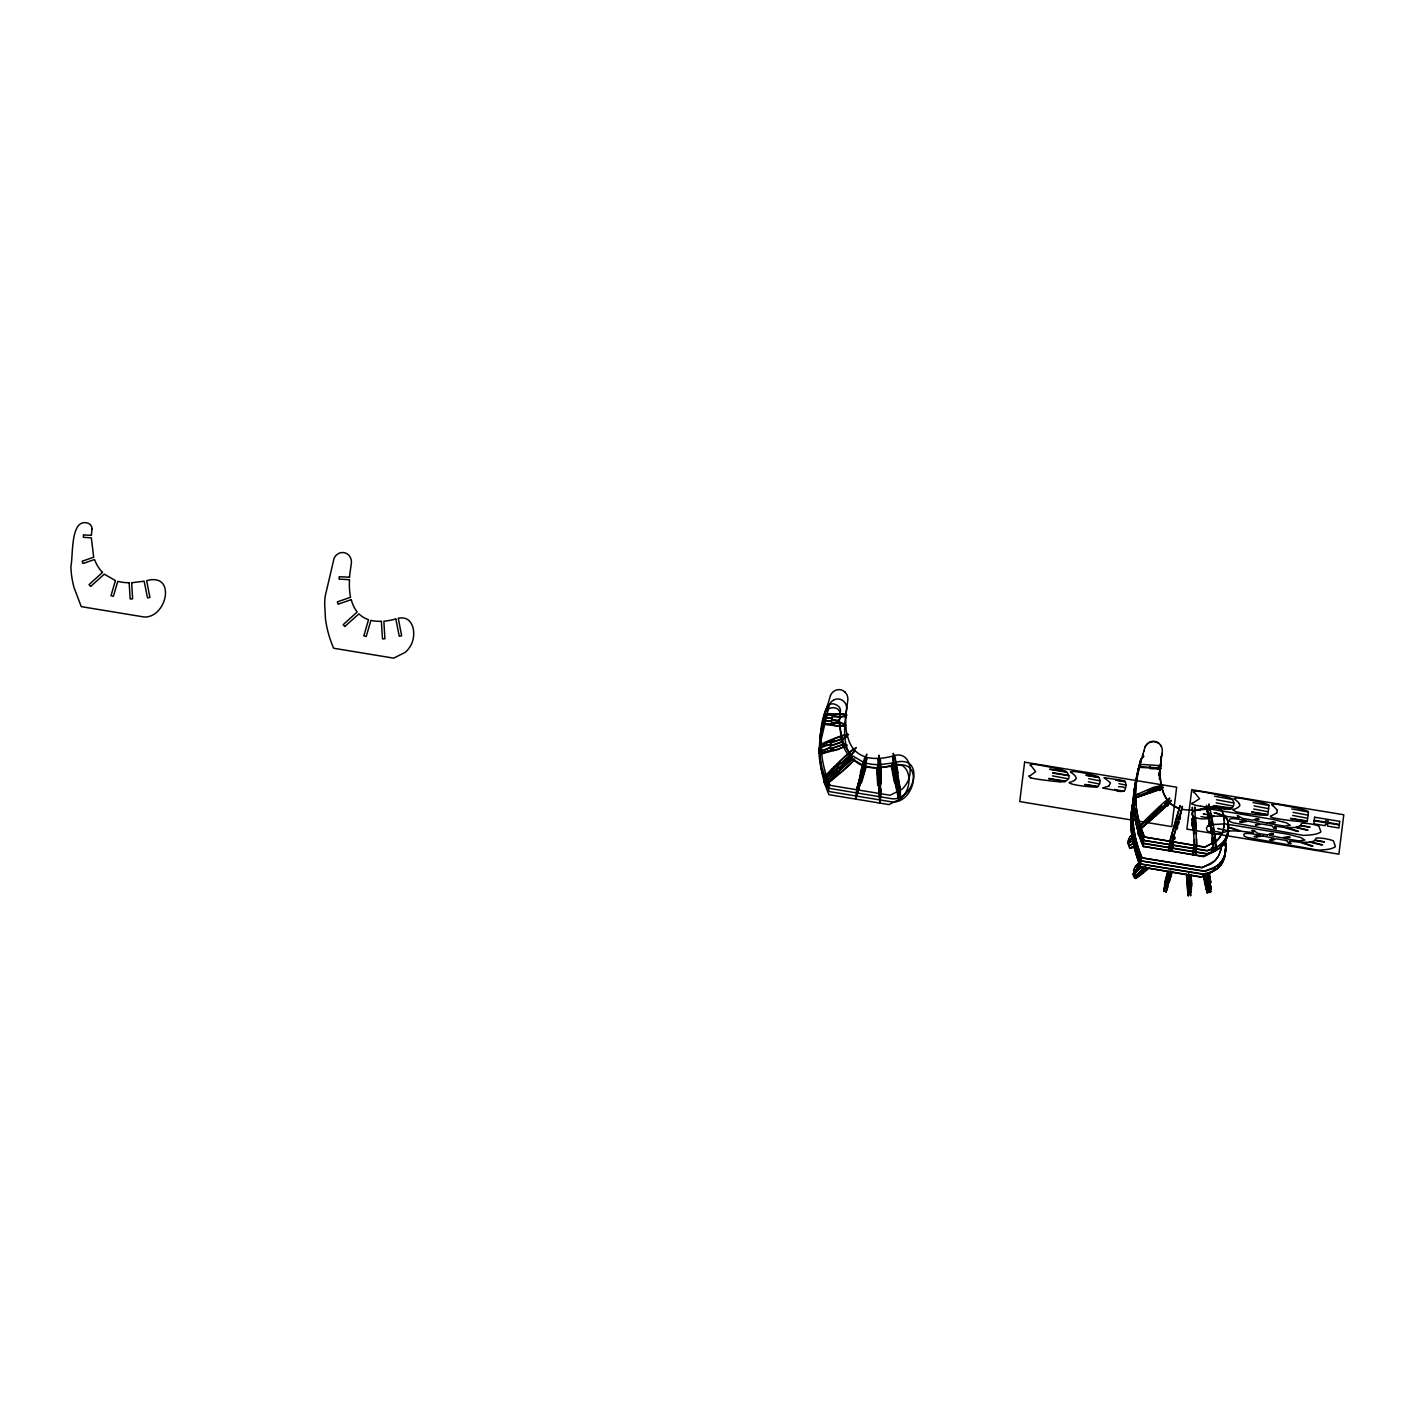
<?xml version="1.0" encoding="UTF-8"?>
<svg xmlns="http://www.w3.org/2000/svg" width="1418" height="1418" viewBox="0 0 1418 1418"><rect width="100%" height="100%" fill="white"/><g stroke="black" fill="none" stroke-linecap="round" stroke-linejoin="round"><path stroke-width="1.5" d="M1133.407 801.666L1133.585 800.284L1133.372 801.33M1137.874 824.78L1136.97 821.642A91.408 90.646 7.1 0 1 1133.744 800.496L1133.851 795.303M1149.821 792.733L1161.998 788.514A21.607 2.499 -19.5 0 0 1163.434 787.486C1160.491 785.235 1116.001 805.406 1148.279 793.211M1189.365 886.179L1189.188 879.975M1196.863 844.986L1196.686 838.782M1208.597 889.83L1208.278 892.436L1205.087 876.377M1210.954 889.387L1210.635 891.993M1216.059 848.177L1216.041 850.375L1213.365 851.385M1225.577 849.949L1224.975 855.657M1160.243 768.467L1150.246 768.627L1150.051 766.411M1154.022 813.223L1156.184 815.634L1169.779 802.623A29.76 2.499 -42.5 0 0 1171.286 800.408L1166.606 803.35A14.304 1.205 -42.5 0 0 1164.958 804.786L1164.657 805.069A31.231 2.623 -42.5 0 0 1160.296 809.058M1194.47 845.199L1194.328 839.899M881.198 793.371L881.163 790.925M1191.776 886.197L1191.74 883.769M879.018 759.25L878.646 768.29M1131.794 825.666L1131.812 822.582A91.585 90.823 7.1 0 1 1132.308 815.315M1132.947 816.325L1133.017 812.939A91.585 90.823 7.1 0 1 1133.514 805.654M1135.499 795.782L1135.57 792.396A91.585 90.823 7.1 0 1 1136.066 785.129M1213.684 850.694L1211.716 838.534M1208.579 891.887L1210.954 891.443M1131.263 817.459L1131.227 821.022A91.408 90.646 7.1 0 0 1134.453 842.168M1133.407 800.036L1133.372 800.993L1133.709 798.44M1225.524 850.906L1225.95 846.493M1133.762 804.166C1132.805 799.522 1132.433 803.102 1133.638 798.759M893.358 765.915L893.482 755.776A29.494 1.17 79.2 0 1 893.251 753.277L894.829 758.79M1133.39 799.699L1135.18 783.339M1228.236 830.133L1228.502 825.648M1131.245 816.786L1131.422 813.56M1132.769 800.674L1133.726 794.186M1209.465 816.36L1209.483 814.535M823.415 720.486C823.752 713.006 827.048 699.499 836.815 705.136A6.434 6.381 7.1 0 1 840.519 711.003M1133.851 794.966L1133.407 801.241M1137.431 774.37L1137.945 772.402M1135.747 780.449L1138.548 768.113M1225.56 850.906L1224.833 856.259M1228.449 827.899L1228.484 825.311M1169.655 798.21L1169.655 798.653A29.76 2.499 -42.5 0 1 1168.131 800.922L1167.741 801.507M1133.833 794.949L1134.17 790.429M83.325 537.333L83.432 534.923M339.079 579.129L339.203 576.701M831.356 722.294L831.462 719.865M831.728 719.174L831.852 716.764M842.15 738.991L839.881 726.105L834.351 725.573L834.458 723.162M835.503 716.232L835.627 713.821L841.37 713.998M1130.961 817.637L1130.855 824.124A91.408 90.646 7.1 0 0 1134.081 845.288M1133.851 794.629L1138.264 768.379M91.443 535.047L91.957 529.18M839.474 720.007L840.005 714.123M839.864 716.888L840.378 711.003M1130.944 817.619L1131.103 815.687M1192.059 818.948L1191.847 820.366M1194.47 818.806L1194.257 820.171M1228.467 827.917L1227.97 832.295M1138.14 769.159L1137.892 770.949M1192.928 827.757L1193.389 828.786M1131.404 813.542L1132.982 801.95M879.107 755.369L879.036 758.364M1227.527 835.113L1228.236 830.133M1131.085 815.687L1131.972 808.597M1131.635 810.848L1131.227 820.685A91.408 90.646 7.1 0 0 1134.489 841.867L1134.772 843.426M865.352 765.915L863.722 772.19M1149.821 792.892L1148.19 790.907L1149.732 790.446M1131.529 811.911L1132.521 804.52M1133.726 794.169L1134.205 790.11M1153.986 812.993L1155.156 816.024M1153.933 813.223L1140.178 825.967A17.087 1.436 -42.5 0 1 1141.632 824.071A18.877 1.578 -42.5 0 1 1145.07 820.384M1159.57 772.154L1159.445 773.253A112.323 111.384 7.1 0 0 1159.25 775.593L1159.304 774.919M1160.598 763.912L1160.722 762.795L1160.651 764.036A112.323 111.384 7.1 0 0 1160.403 766.252L1160.279 768.574A71.06 70.475 7.1 0 0 1161.342 786.033L1159.091 786.901M1221.642 845.766L1221.891 843.426M1224.195 825.241L1224.195 817.016M1224.443 822.883L1223.858 827.279M891.851 764.373L893.943 777.259A43.107 1.719 79.2 0 0 894.811 781.513L894.882 781.832M1159.516 772.456L1159.64 771.339M1160.81 761.998L1160.686 763.114L1161.005 761.945A10.192 10.103 7.1 0 0 1160.633 756.822M1156.326 815.368L1141.791 827.74A17.087 1.436 -42.5 0 1 1143.245 825.825A18.877 1.578 -42.5 0 1 1146.701 822.156M1159.605 771.658L1159.729 770.523M1160.775 762.299L1160.899 761.182M1194.754 807.143L1195.711 827.084M1159.694 770.843L1159.835 769.708M1160.863 761.484L1160.987 760.367M1133.762 803.527L1133.478 805.956A91.585 90.823 7.1 0 0 1132.982 813.241M1135.162 792.343L1134.861 794.771A91.585 90.823 7.1 0 0 1134.648 796.881M1131.458 812.142L1130.837 823.805A91.408 90.646 7.1 0 0 1134.116 844.986L1134.205 845.926M855.923 795.569L860.425 778.429M856.312 792.449L856.667 789.666M879.018 785.944L880.011 802.996L879.514 784.509M880.436 799.61L879.887 781.389M880.826 796.491L880.17 776.603M1147.322 743.794A10.05 9.979 7.1 0 0 1144.946 747.286L1144.893 747.587A10.05 9.979 7.1 0 1 1147.268 744.096L1147.995 743.209M1207.516 874.25L1200.833 877.122L1140.852 866.912A110.923 110.001 7.1 0 1 1132.663 837.63M1210.883 872.088L1204.236 874.498L1141.189 864.111L1204.29 874.197L1210.316 872.318M1218.647 864.519L1212.939 868.525L1204.626 871.379L1141.579 860.992L1204.662 871.077L1215.155 867.054M1217.796 856.826A20.933 20.756 7.1 0 1 1213.684 861.595L1202.003 867.781L1141.969 857.872L1202.039 867.461L1208.668 864.891M1135.198 817.105A110.923 110.001 7.1 0 0 1143.422 846.369L1203.386 856.596L1215.066 850.41M1220.1 847.716L1215.102 851.101L1206.789 853.973L1143.741 843.586L1143.209 842.097M1215.527 847.68L1207.179 850.853L1144.131 840.466L1207.214 850.552L1213.826 848.443M1221.288 834.617L1220.313 836.602A20.933 20.756 7.1 0 1 1216.201 841.37L1204.538 847.237L1144.556 837.045A110.923 110.001 7.1 0 1 1136.367 807.764M1154.039 813.489L1151.717 815.846M1159.8 770.009L1160.279 768.574A14.96 1.932 2.9 0 0 1161.342 768.113L1143.528 766.925A9.377 1.205 2.9 0 0 1139.859 767.368M1160.952 760.668L1161.094 759.534M1163.753 891.248L1165.135 884.903M1164.143 888.129L1166.553 878.291M1168.84 850.18L1169.194 847.415M1169.23 847.078L1169.566 844.295M1169.62 843.958L1169.956 841.175M1167.652 878.079L1168.45 875.154L1170.541 876.82L1170.789 875.739L1166.021 892.259L1166.411 889.139M1166.447 888.802L1171.091 871.343M1166.837 885.683L1170.612 871.006M1171.498 848.07L1171.144 851.154M1171.534 847.734L1171.888 844.968M1171.924 844.632L1172.278 841.849M1169.974 841.104L1174.902 824.212M1177.011 825.613L1176.231 828.342M1188 894.953L1188.124 895.892L1187.132 878.114M1194.736 827.633L1193.371 828.732M1189.489 878.291L1190.181 889.547M1190.606 895.556L1190.021 876.537M1188.213 895.697C1190.305 889.671 1183.906 873.541 1190.021 877.565L1187.628 877.795M1188.585 892.578L1188 874.64M1188.975 889.458L1188.585 873.754M1193.3 854.629L1193.637 851.846M1193.69 851.509L1194.027 848.744M1194.08 848.407L1194.417 845.624M1190.996 892.436L1190.571 876.111M1191.386 889.316L1191.12 875.704M1195.711 854.487L1195.817 847.875M1196.083 851.367L1196.349 846.333M1196.473 848.265L1196.083 832.543M1200.833 877.122L1206.434 874.764M1203.386 856.596L1212.142 852.537M1204.538 847.237L1216.236 841.069A20.933 20.756 7.1 0 0 1220.349 836.283M1211.61 825.099L1209.678 825.17L1206.753 807.87A29.494 1.17 79.2 0 1 1206.541 805.335L1208.207 811.433M1210.139 825.382L1211.663 824.78M1206.789 853.973L1218.115 849.152M1212.78 830.966L1210.298 831.746L1212.939 830.913M1212.372 824.142L1211.592 819.657M1268.259 811.433L1268.596 808.65M1268.631 808.313L1268.986 805.53L1253.033 802.57M1307.715 817.938L1308.052 815.155L1293.039 812.354M1308.105 814.818L1308.442 812.035M1314.167 820.809L1313.777 823.823L1325.05 825.701L1325.316 824.301L1327.744 824.585L1327.585 826.109L1338.911 827.988L1339.283 824.957M1314.61 817.229L1314.22 820.26L1325.493 822.121L1325.759 820.721L1328.187 821.022L1328.028 822.529L1339.354 824.407L1339.726 821.376M877.653 767.014L877.937 775.859M1159.906 769.176L1160.048 768.042M1161.058 759.835L1161.2 758.701M1131.635 810.83L1132.468 804.839M1160.013 768.343L1160.19 767.439M1161.165 759.002L1161.324 757.85M1136.616 780.822L1136.013 785.43A91.585 90.823 7.1 0 0 1135.534 792.715M1136.279 783.303L1136.988 778.606M1161.289 758.151L1161.448 756.999M1225.737 850.357L1225.365 852.537M1134.187 790.305L1136.279 779.12M1134.223 789.968L1136.492 778.181M1208.934 804.29L1208.898 804.892A29.494 1.17 79.2 0 0 1209.111 807.409L1209.146 807.781M1161.413 757.301L1161.572 756.131M1160.243 766.642L1160.42 765.472M1161.537 756.45L1161.714 755.262M1160.385 765.791L1160.544 764.603M1161.679 755.564L1161.856 754.394M1160.509 764.922L1160.686 763.735M1221.306 847.804L1221.678 845.465M1161.821 754.695L1161.998 753.507M1159.463 774.033L1159.268 775.221A112.323 111.384 7.1 0 1 1159.481 772.952M1132.043 808.26L1133.053 802.836M1132.486 804.821L1133.177 800.993M1161.962 753.809L1162.157 752.604A10.192 10.103 7.1 0 0 1161.058 745.833L1160.58 745.088M1159.41 774.334L1159.605 773.129A10.192 10.103 7.1 0 0 1159.25 768.007M1135.198 783.321L1135.712 780.467M1136.952 778.925L1137.413 776.337M1178.588 817.796L1177.933 819.108M1227.58 834.812L1227.97 832.313L1227.616 833.217M1125.679 787.823L1125.998 785.164L1118.908 783.64M1180.272 816.13L1180.184 816.573A170.213 3.492 -73.8 0 0 1179.776 818.806A170.213 3.492 -73.8 0 1 1179.776 818.806M1132.752 804.414L1133.39 801.241M1137.36 776.639L1137.874 773.98M1153.898 813.453L1162.193 806.098M1227.917 832.011L1228.023 827.456M1138.406 771.552L1137.803 773.944M1227.775 832.614L1228.077 828.112M1227.563 834.812L1227.244 836.336M1225.223 853.14L1225.808 844.348M1133.691 799.965L1133.62 800.284A91.408 90.646 7.1 0 0 1137.041 821.341L1138.069 825.4M1136.314 779.12L1136.527 778.163M1134.258 795.906L1134.489 794.949M1134.294 795.906L1134.56 794.647M1170.01 840.839L1171.747 834.192M1164.905 881.89L1166.659 875.243M1167.227 882.563L1168.964 875.916M1136.722 777.224L1136.793 776.904M1138.37 771.853L1139.008 768.999M1134.524 794.949L1134.932 793.052M1223.894 826.96L1222.795 831.249M1221.341 847.503L1220.242 851.775M856.702 789.33L860.566 775.15A51.987 1.063 -73.8 0 1 862.392 768.698L866.752 754.11L866.097 757.389A192.742 3.953 -73.8 0 0 864.891 762.778A176.86 3.634 -73.8 0 0 864.625 764.107L864.572 764.391A170.213 3.492 -73.8 0 0 864.165 766.624A170.213 3.492 -73.8 0 0 864.2 767.368L864.218 767.404A176.86 3.634 -73.8 0 1 864.218 767.404A192.742 3.953 -73.8 0 0 864.962 766.553L865.334 765.773M1136.935 776.284L1136.757 777.224M1136.828 776.904L1137.165 775.327M1136.97 776.266L1137.396 774.388M1134.737 793.991L1134.967 793.052M1137.36 774.689L1137.856 772.491M1134.949 794.594L1133.496 798.724M1137.661 773.43L1137.927 771.569M1181.761 809.359L1182.435 806.257L1178.004 820.862A51.987 1.063 -73.8 0 0 1176.178 827.332M840.13 714.123A6.434 6.381 7.1 0 0 836.407 708.291C818.346 702.584 821.359 740.178 818.966 751.611A91.408 90.646 7.1 0 0 822.192 772.757L829.3 791.581L892.347 801.985C913.848 803.315 924.146 761.182 897.523 765.029M1138.973 769.3L1139.664 766.34M1227.421 835.415L1227.066 836.939M1225.081 853.742L1225.258 852.838M1224.691 856.862L1224.886 855.958M1138.353 769.052L1139.93 764.302M1138.672 767.794L1138.867 766.854M1138.831 767.156L1139.026 766.216M1139.363 767.936L1138.282 770.896M1138.991 766.535L1139.186 765.596M1138.441 769.761L1138.796 768.698M1139.31 765.277L1139.505 764.337M1139.15 765.897L1139.345 764.958M1138.76 769.017L1138.955 768.077M1138.92 768.379L1139.115 767.439M1139.469 764.639L1139.664 763.699M1139.629 764.018L1139.842 763.079M1139.079 767.758L1139.292 766.819M1139.629 766.659L1140.373 763.558M1168.272 875.792L1170.594 876.413M1170.541 875.012L1170.772 874.037L1166.429 889.068M1139.788 763.38L1140.001 762.441M1139.966 762.76L1140.161 761.821M1140.48 760.562L1140.125 762.122M1140.285 761.501L1140.657 759.924M1139.895 764.603L1140.107 763.682M1140.621 760.243L1141.898 757.513L1141.118 760.952M1140.054 763.983L1140.267 763.044M1140.232 763.363L1140.781 761.661M1140.338 763.877L1141.153 760.633M823.84 717.384L830.469 695.6M1227.456 833.819L1227.669 832.915M1224.922 854.363L1225.117 853.441M1224.532 857.465L1224.727 856.561M1171.8 833.997L1172.668 830.895M1174.069 834.847L1172.314 841.494L1176.834 826.091M1174.122 834.67L1174.973 831.568M1166.713 875.048L1167.563 871.964M1169.017 875.721L1169.885 872.637M1141.969 757.868L1142.908 754.323M1172.721 830.7L1173.82 826.818M1175.026 831.373L1176.125 827.474M1169.939 872.424L1170.205 871.467M1142.873 754.624L1143.883 750.902M111.26 594.869L115.407 580.618M364.054 635.104L368.52 619.701A25.134 24.921 7.1 0 1 360.42 615.199L358.967 613.834L345.389 625.941M860.46 772.207L864.945 756.804M859.68 776.709L863.81 762.441L852.838 756.007L839.669 767.741M859.29 779.829L863.438 765.56L852.448 759.109L839.279 770.843M859.308 781.566L863.775 766.163M1143.847 751.203L1144.929 747.286M1174.937 823.893L1179.138 809.465M1174.76 828.254L1175.54 825.577M1176.32 822.901L1176.603 821.713M1177.614 818.452L1177.915 817.247M1175.132 828.732L1176.018 825.542M1176.266 824.886L1177.135 821.696M856.72 789.277L861.222 773.927M856.685 789.613L861.169 774.246M860.035 781.531L855.55 798.688L860.052 783.268M860.017 783.587L855.515 798.954L856.844 795.108M1169.584 844.224L1170.648 840.413M1169.212 847.344L1170.222 843.852M1171.764 838.605L1172.792 835.096M1168.822 850.463L1169.974 846.298M1170.506 844.703L1171.108 842.452M1172.19 838.924L1173.324 835.096M1172.296 841.778L1172.846 839.864M1173.413 837.932L1173.98 836.017M1171.906 844.898L1172.97 841.087M1173.484 839.332L1174.494 835.84M1171.516 848.017L1173.094 842.452M1174.069 839.279L1174.618 837.205M1173.413 843.125L1171.179 850.8L1171.977 848.744M1171.215 850.977L1171.693 849.205M1172.261 847.29L1173.377 843.444M1174.512 839.598L1175.061 837.683M1167.741 872.247L1164.515 885.009L1166.075 879.727M1167.103 876.235L1167.599 874.481M1167.049 876.537L1167.563 874.8M1165.649 883.148L1166.713 879.337M1167.227 877.6L1168.237 874.108L1170.63 874.746M1164.887 887.349L1163.735 891.532L1164.852 888.271M1166.021 883.52L1167.138 879.674M862.853 775.167L862.569 776.125M113.617 595.56L117.8 581.362L119.254 581.664A42.682 42.327 7.1 0 0 125.156 582.585L129.109 582.78M366.411 635.778L370.931 620.393A38.499 38.18 7.1 0 0 381.3 621.279M862.818 772.899L867.355 757.513A38.499 38.18 7.1 0 0 877.707 758.382M862.02 777.383L866.292 763.15M858.528 789.613L858.918 788.319A51.987 1.063 -73.8 0 0 860.691 782.452L862.481 776.444M861.648 780.503L865.831 766.305M861.665 782.24L866.185 766.854M1176.497 829.069L1177.507 825.843M1177.773 824.939L1178.819 821.394M1179.386 819.32L1180.432 815.758M1177.117 828.945L1177.684 826.871M1178.429 824.514L1178.996 822.422M1180.006 819.196L1180.467 817.973M1172.491 871.396L1171.215 875.686A51.987 1.063 -73.8 0 1 1169.442 881.553L1169.265 882.138M1227.279 834.422L1227.492 833.518M1226.889 837.542L1227.119 836.638M1224.727 854.948L1224.957 854.044M1224.354 858.067L1224.567 857.163M1148.243 790.411L1149.059 793.371M1223.433 828.981C1224.283 838.357 1200.674 832.721 1207.87 826.003M1220.88 849.506L1219.533 853.671M833.429 740.231C801.135 752.497 844.791 732.539 848.584 734.524A21.607 2.499 -19.5 0 1 847.273 735.605L844.419 738.104A160.5 18.54 -19.5 0 0 843.409 739.168L841.583 742.039L842.806 743.847A160.5 18.54 -19.5 0 0 843.657 744.273L846.121 744.946A21.607 2.499 -19.5 0 1 847.273 745.177L837.878 749.519L820.118 754.11M857.855 791.864L858.191 790.748M857.801 792.024L857.004 794.594M1172.899 845.837L1172.491 847.166M1167.812 886.906L1167.51 887.828M1167.475 887.969L1166.163 891.922M1134.116 801.418L1133.691 804.095M1127.877 842.966L1128.214 840.218L1131.901 838.924M1128.799 845.642L1129.012 842.469L1134.506 840.555M1227.084 835.025L1227.314 834.121M1226.694 838.127L1226.925 837.223M1224.549 855.55L1224.78 854.646M1224.159 858.67L1224.39 857.766M1169.478 848.655L1168.822 850.481M1138.211 830.806L1137.874 833.554L1139.54 832.065M1139.824 832.579L1139.487 835.326M824.567 779.847L824.23 782.612L837.294 770.86M1226.889 835.61L1227.119 834.706M1226.499 838.729L1226.747 837.825M1224.337 856.135L1224.585 855.249M1223.947 859.255L1224.195 858.351M1139.398 827.616L1138.494 830.983M856.011 747.694L851.332 750.618A14.304 1.205 -42.5 0 0 849.683 752.072L849.382 752.338A31.231 2.623 -42.5 0 0 845.022 756.326M1133.549 870.652L1134.932 869.925M1135.162 872.424L1141.401 867.337M1140.019 830.611L1139.983 832.118L1141.65 830.647M1140.285 831.303L1141.029 829.388M1133.567 870.599L1134.311 868.667M1135.18 872.354L1135.924 870.439M1226.925 835.308L1226.056 837.63M1226.269 839.314L1226.535 838.41M1224.106 856.72L1224.372 855.834M1223.982 858.954L1222.564 862.374M1272.035 804.396L1271.911 804.892A28.856 3.722 9.4 0 0 1273.417 806.098M825.755 776.656L824.744 779.351L837.683 767.741M1226.694 835.893L1225.648 838.463M1226.304 838.995L1225.117 841.849M1223.876 857.305L1224.159 856.419M1223.769 859.538L1223.362 860.708M1134.4 868.436L1138.175 864.537M1136.031 870.209L1139.788 866.292M819.427 748.048L820.969 744.858M1134.276 801.01L1135.818 797.838M1129.189 842.079L1130.713 838.889M1226.074 839.58L1225.4 841.299M1223.911 857.004L1223.362 858.439M1128.675 839.172L1132.007 838.587M1223.787 857.287L1223.238 858.705M1128.693 839.137L1129.916 836.638M1223.291 860.673L1222.706 862.109M1221.253 834.936L1222.121 832.827L1215.492 831.338M1218.7 855.462L1219.569 853.37M1225.95 837.595L1225.489 838.729M1099.73 783.64L1100.084 780.875L1088.705 778.659M1134.506 796.544L1134.56 796.455A91.585 90.823 7.1 0 1 1134.896 794.47L1135.02 795.569M1223.273 858.404L1222.795 859.538M1222.6 862.073L1221.625 863.97M1233.642 805.53L1233.926 803.031L1216.484 799.734M1225.382 838.694L1225.755 844.472L1225.613 843.019M1224.992 841.813L1222.706 845.429M1218.736 855.16L1217.761 857.128A20.933 20.756 7.1 0 1 1213.648 861.896L1209.678 864.643M854.38 759.818L854.593 759.126A29.76 2.499 -42.5 0 0 853.335 759.339L850.871 759.463M1225.081 839.243L1223.858 841.353M1222.529 859.769L1219.498 863.987M1222.369 860.035L1221.483 861.63M1221.997 863.154L1221.447 864.236M1233.288 806.133L1216.112 802.836M896.92 783.25L900.076 799.344L897.257 780.449M1224.603 840.023L1223.486 841.849M1167.475 801.914L1167.386 802.039A178.101 14.96 -42.5 0 0 1167.049 802.535M1169.176 803.545L1168.999 803.811A178.101 14.96 -42.5 0 0 1167.475 806.204M1232.951 806.647L1232.136 807.781M1221.501 863.934L1220.738 865.246M1098.028 786.458L1099.57 783.977L1088.315 781.779M1221.323 864.182L1220.349 865.724M847.875 766.482L847.875 766.482A14.304 1.205 -42.5 0 0 849.471 765.029L854.256 760.013M1141.348 758.488L1143.706 756.149M1223.291 844.72L1225.276 842.062M1221.341 861.577L1220.136 863.314M1223.699 841.282L1223.096 842.327M1231.905 808.065L1213.4 805.584M1223.131 844.649L1222.493 845.677M1220.579 865.175L1218.452 867.745M1068.817 778.464L1069.083 775.752L1052.776 773.058M1153.472 813.985L1155.067 815.793M1220.189 865.654L1218.222 867.958M1222.919 842.239L1222.263 843.231M1276.927 812.674L1277.264 810.334M1222.724 842.469L1222.05 843.462M1222.334 845.589L1220.295 847.822M1219.959 863.243L1219.055 864.413M1221.908 846.05L1218.328 849.293M837.382 763.558L836.673 764.231A37.967 3.191 -42.5 0 0 834.209 766.642M1151.026 814.517L1150.406 815.102A37.967 3.191 -42.5 0 0 1147.853 817.601M1152.639 816.289L1151.948 816.963A37.967 3.191 -42.5 0 0 1149.466 819.374M1221.873 843.373L1220.916 844.508M1276.608 812.993L1272.336 815.421M1159.729 790.641L1160.722 789.737M1207.675 818.151C1204.361 820.384 1186.689 817.725 1193.336 811.238A91.408 11.769 9.4 0 1 1200.213 809.696M89.6 584.092L102.504 572.429M343.741 624.133L357.194 611.973A32.898 32.614 7.1 0 1 351.292 599.725M840.147 761.253L853.601 749.094M838.02 765.933L850.924 754.27M837.63 769.052L850.534 757.389A36.833 36.531 7.1 0 1 843.072 745.62L842.611 744.556L831.728 748.225M838.995 770.594L852.448 758.435A32.898 32.614 7.1 0 1 846.546 746.187M1164.674 804.13L1165.561 803.067M1166.358 802.606L1167.227 801.542M1221.412 843.781L1220.207 845.093M1218.877 864.324L1217.176 865.99M839.811 763.061L826.517 775.008A17.087 1.436 -42.5 0 1 827.988 773.111A18.877 1.578 -42.5 0 1 831.427 769.425M826.233 775.557L839.775 763.38M824.62 779.794L837.648 768.06M824.337 782.807L837.258 771.179M825.116 784.579L838.641 772.402M838.605 772.721L825.329 784.686A17.087 1.436 -42.5 0 0 826.623 784.101A18.877 1.578 -42.5 0 0 829.902 781.726A27.279 2.287 -42.5 0 0 832.437 779.723M1142.146 757.531L1143.67 756.468M1139.877 826.517L1141.579 824.992M1141.632 827.421L1138.406 830.328L1138.122 829.441M1138.264 830.735L1141.525 827.811M1141.508 828.289L1155.032 816.094L1153.419 814.322M1139.593 832.313L1137.98 833.766L1138.477 835.131M1139.877 832.508L1141.508 831.054M1138.973 835.645L1142.784 832.384M1142.837 832.614L1139.593 835.539L1140.09 836.904M1142.075 835.787L1140.161 837.045M1138.388 864.041L1135.074 867.036A17.087 1.436 -42.5 0 1 1136.545 865.122M1134.79 870.333L1132.769 874.622M1140.019 865.813L1136.704 868.809A17.087 1.436 -42.5 0 1 1138.158 866.894M1132.822 874.605L1134.453 873.134M1141.295 867.71C1130.447 875.296 1132.344 881.943 1144.202 867.568M1133.673 876.608L1135.357 875.083M1134.506 876.59L1145.815 866.416M1135.251 878.398L1147.127 867.71M1147.127 867.993L1135.499 878.469A17.087 1.436 -42.5 0 0 1136.793 877.902A18.877 1.578 -42.5 0 0 1140.072 875.509M91.248 585.9L104.329 574.166L115.354 580.547M841.796 763.044L855.302 750.937M840.644 772.402L854.132 760.296M1168.893 803.687L1156.344 814.836M1218.257 867.639L1217.282 868.738M1160.208 787.256L1161.324 786.316A21.607 2.499 -19.5 0 0 1162.636 785.235L1153.543 787.291L1135.375 795.126M1218.027 867.851L1216.29 869.482M1130.27 836.195L1132.273 834.954L1131.865 822.28A91.585 90.823 7.1 0 1 1132.344 814.995M1131.068 838.446L1132.893 837.294M1145.195 871.379L1145.283 871.308A37.967 3.191 -42.5 0 1 1142.766 873.382M1161.555 789.046L1161.324 786.316L1159.055 787.203M1220.721 844.401L1219.728 845.465M1209.554 873.382L1212.496 871.255A20.933 20.756 7.1 0 0 1215.084 868.578M1217.069 868.614L1215.261 870.156M1213.117 852.2L1215.031 850.711A20.933 20.756 7.1 0 0 1216.821 849.01M1219.515 845.341L1218.186 846.511M1216.963 865.866L1215.386 867.196M1147.942 743.528L1149.484 742.27A8.597 8.526 7.1 0 1 1159.445 743.723L1161.005 746.152M1074.578 780.396L1076.386 778.376L1075.092 775.788A160.5 20.667 9.4 0 0 1074.188 774.884L1071.618 772.828A21.607 2.783 9.4 0 1 1070.413 771.959C1075.642 769.265 1119.121 781.673 1086.135 775.061M1222.582 832.614L1228.325 831.09M1219.001 845.695L1216.041 847.716M1216.077 869.34L1213.666 871.077M1150.565 768.29L1160.19 768.769M1217.973 846.369L1214.357 848.513M1215.031 870.014L1211.415 872.159M1208.526 873.984L1212.532 870.936A20.933 20.756 7.1 0 0 1215.137 868.277M833.855 699.925L831.675 701.449A10.05 9.979 7.1 0 0 829.3 704.941L820.419 742.784A91.585 90.823 7.1 0 0 819.923 750.069L820.738 765.419A110.923 110.001 7.1 0 0 828.945 794.683L888.944 804.591L900.607 798.724A20.933 20.756 7.1 0 0 904.719 793.956C912.448 783.977 910.09 761.342 893.854 764.674M1108.947 786.051L1110.489 782.86L1104.941 778.322A14.96 1.932 9.4 0 1 1104.037 777.649L1121.815 780.29A9.377 1.205 9.4 0 1 1125.165 781.478L1115.966 779.971M1207.462 874.551L1208.561 873.683M1108.681 786.175L1103.789 787.664A14.641 1.879 9.4 0 0 1102.69 788.071L1120.45 791.226A9.377 1.205 9.4 0 0 1123.96 791.173M1213.152 871.06L1210.848 872.389M1209.855 824.638L1209.359 821.518M1169.478 798.21L1165.029 801.524A14.304 1.205 -42.5 0 0 1163.345 803.031L1163.026 803.297A31.231 2.623 -42.5 0 0 1158.666 807.285M1258.759 819.267L1255.178 820.65L1266.983 823.06M1255.568 825.063L1259.503 823.574M1269.695 835.397L1273.275 834.032M1270.103 839.828L1274.038 838.322A67.603 8.703 9.4 0 1 1262.871 835.929M1256.401 818.806L1252.732 820.189L1248.815 819.48A42.682 5.495 9.4 0 0 1242.912 818.505L1237.4 815.598M1267.267 834.936L1270.936 833.571M1272.442 840.289L1276.448 838.782A38.499 4.963 9.4 0 0 1286.675 840.573M1158.346 766.89L1160.403 766.199A14.96 1.932 2.9 0 0 1161.466 765.738L1143.528 764.532A9.377 1.205 2.9 0 0 1139.983 764.976M1158.222 769.265L1159.853 768.716M82.882 560.979L93.694 557.221L91.337 537.83L84.123 537.387M338.104 601.604L350.53 597.297A71.06 70.475 7.1 0 1 349.519 579.732M834.528 738.725L846.954 734.4M831.303 742.819L842.115 739.062M830.913 745.939L841.725 742.163M833.359 748.066L845.784 743.741A71.06 70.475 7.1 0 1 844.774 726.193M1150.547 789.861L1153.649 788.78M1155.209 788.248L1157.531 787.433M1150.512 790.181L1153.614 789.099M1155.174 788.55L1157.496 787.752M821.022 744.84L833.394 740.551M819.48 748.048L830.204 744.344M830.168 744.645C817.122 744.025 812.922 758.4 829.814 747.446M819.055 751.487L829.778 747.765M819.905 753.862L832.277 749.59M820.171 754.075L832.242 749.892M1135.428 795.126L1139.452 793.726M1137.927 797.093L1148.243 793.513M1129.242 842.079L1132.805 840.839M1135.96 842.735L1128.693 845.358L1128.108 843.816M1128.799 845.5L1135.96 843.036M1129.667 847.893L1135.853 845.748M1135.96 846.014L1129.916 848.141L1135.162 847.273M83.697 563.283L94.492 559.561L95.006 560.677A36.833 36.531 7.1 0 0 102.468 572.393M338.92 603.908L351.115 599.725M835.326 741.011L847.521 736.828M832.1 745.124L842.912 741.401M834.174 750.37L846.369 746.169M1149.785 793.052L1152.054 792.219M1152.816 791.971L1160.438 789.347M895.112 762.441C924.926 754.323 915.549 799.468 892.737 798.866L829.69 788.461L822.529 769.655M894.74 765.56L897.239 765.046M892.471 763.026L880.153 764.586L881.003 779.882M147.507 597.9L149.9 597.457M399.273 636.274L401.666 635.813M895.68 773.377L898.073 772.934M895.928 779.74L898.321 779.28M894.528 782.736L896.92 782.275M895.538 782.86L897.948 782.399M1207.09 817.193L1209.448 816.75M1210.582 832.206L1212.939 831.746M1210.688 832.472L1212.904 832.065M1207.462 875.934L1204.042 876.572L1207.25 892.95L1204.077 876.253L1206.434 875.792L1209.714 892.525M1207.427 876.235L1205.052 876.696L1208.154 892.525M1159.321 778.978L1160.084 778.606A14.641 1.879 2.9 0 0 1159.233 777.986M1239.935 821.749L1246.014 820.668M1275.19 822.529L1269.34 823.574L1284.389 826.145L1290.309 825.329L1286.463 822.865L1273.506 819.498L1210.458 809.093L1200.177 809.696M1254.451 836.514L1260.549 835.415M1289.706 837.276L1283.875 838.339L1298.906 840.909L1304.826 840.076L1300.802 837.559L1288.04 834.245L1224.992 823.858L1214.712 824.443M1242.186 822.245L1248.248 821.164A67.603 8.703 9.4 0 0 1259.45 823.557M1267.054 823.078L1272.939 822.05M1256.72 836.992L1262.782 835.929M1287.455 836.797L1281.588 837.825L1269.748 835.415M1159.304 776.621L1160.19 776.213A14.641 1.879 2.9 0 0 1159.215 775.54M1212.62 830.487L1212.23 828.502M840.094 725.981L845.677 725.573A14.641 1.879 2.9 0 0 844.703 724.899L839.722 721.851L839.881 726.105M1193.229 827.226L1192.343 807.285L1192.786 811.486M844.508 725.998L835.149 725.626M1213.79 816.343L1208.047 817.849L1200.975 816.591M1203.262 813.826L1204.449 813.737M1217.778 828.573L1218.966 828.502M1306.9 830.15L1308.087 830.062M1321.434 844.898L1322.622 844.809M398.6 618.213C414.836 614.88 417.193 637.515 409.447 647.494A20.933 20.756 7.1 0 1 405.353 652.262L393.69 658.147L333.655 648.239A110.923 110.001 7.1 0 1 325.466 618.957L324.669 603.607A91.585 90.823 7.1 0 1 325.165 596.322L334.045 558.479A10.05 9.979 7.1 0 1 336.421 554.987L338.601 553.463A8.597 8.526 7.1 0 1 348.562 554.934L350.157 557.044A10.192 10.103 7.1 0 1 351.256 563.815L349.75 574.804A112.323 111.384 7.1 0 0 349.555 577.144M895.006 755.315C911.26 752.001 913.617 774.636 905.872 784.597A20.933 20.756 7.1 0 1 901.759 789.383L890.114 795.25L830.079 785.359M130.19 598.999L132.618 598.857M382.47 638.915L384.916 638.774M878.894 776.036L881.322 775.894M878.611 780.822L881.039 780.68M878.221 783.941L880.649 783.799M877.724 785.377L880.17 785.235M1194.7 827.952L1193.282 828.023L1194.417 845.553M1229.583 831.001L1230.186 830.966A36.833 4.75 9.4 0 1 1239.509 831.143M1187.15 878.469L1189.578 878.77M1189.542 879.089L1187.114 879.018M879.763 767.705L892.17 766.128L895.378 782.08M131.732 582.745L144.14 581.185L147.348 597.12M835.45 713.821L829.122 713.892A9.377 1.205 2.9 0 0 825.471 714.335L834.777 714.832M1303.585 823.22L1305.535 823.309A8.597 1.117 9.4 0 1 1315.461 824.957L1317.287 825.506A10.05 1.294 9.4 0 1 1318.97 826.286L1320.902 831.71A91.585 11.805 9.4 0 1 1320.087 832.526L1316.578 833.926A110.923 14.286 9.4 0 1 1303.443 835.397L1233.164 822.794A20.933 2.694 9.4 0 1 1230.009 821.571C1225.684 815.935 1242.008 820.029 1245.748 820.597M865.902 766.269L867.125 766.571A42.682 42.327 7.1 0 0 873.204 767.546L877.139 767.741L878.167 783.144M84.247 534.958L91.372 535.313M340.001 576.736L349.502 577.197M836.425 713.857L845.908 714.317A112.323 111.384 7.1 0 1 846.174 711.907L847.68 700.917A10.192 10.103 7.1 0 0 846.599 694.146L844.951 692.055M832.65 716.799L839.793 717.136M832.277 719.901L839.403 720.255M835.255 723.198L844.756 723.659A112.323 111.384 7.1 0 1 845.004 721.266L846.528 710.276A10.192 10.103 7.1 0 0 845.429 703.488L843.799 701.414A8.597 8.526 7.1 0 0 833.837 699.907M1159.197 765.95L1160.385 766.004L1159.162 766.252M1059.654 781.761L1061.976 781.832A15.758 2.021 9.4 0 0 1065.308 781.495L1048.717 778.748M841.583 714.016L846.989 714.92A14.96 1.932 2.9 0 1 845.872 715.541C833.075 717.703 845.465 725.396 832.543 719.227M834.741 715.133L825.187 714.654L821.589 733.443A91.585 90.823 7.1 0 0 821.093 740.71L821.908 756.078A110.923 110.001 7.1 0 0 830.097 785.342M823.893 717.402L831.019 717.774M830.983 718.075L823.681 718.004L820.136 735.198L819.338 748.491A91.408 90.646 7.1 0 0 822.564 769.655M823.468 720.521L830.629 720.876M823.468 720.84L830.594 721.195M833.624 724.173L824 723.676L823.415 720.84M824.372 724.013L833.571 724.492M1139.983 767.386L1149.165 767.865M339.877 579.164L349.342 579.661M836.301 716.285L845.766 716.781M832.153 722.329L839.314 722.719L841.76 742.093M1214.074 812.727L1215.988 812.833M1296.513 831.178L1298.427 831.303M1228.608 827.474L1230.523 827.598M1311.047 845.943L1312.962 846.05M1299.526 842.097L1297.949 841.973A25.134 3.244 9.4 0 1 1289.246 840.945L1290.823 843.32M893.074 765.915L892.312 765.117A29.955 1.188 79.2 0 0 891.922 764.355M1227.19 816.573L1238.942 817.92L1237.489 815.722M834.351 725.573L827.757 724.846A9.377 1.205 2.9 0 1 824.266 724.031M1216.679 808.384L1217.619 808.473A37.967 4.892 9.4 0 0 1220.898 808.809M1277.529 804.431L1277.583 804.431A11.663 1.507 9.4 0 1 1279.497 804.715M1245.5 813.365L1242.381 812.922A18.15 2.34 9.4 0 1 1240.378 812.603L1240.006 812.549A11.149 1.436 9.4 0 1 1238.127 812.213A7.941 1.028 9.4 0 1 1236.283 811.84L1232.614 809.731A30.966 3.988 9.4 0 1 1234.032 809.235L1234.475 809.111A192.742 24.833 9.4 0 0 1238.003 807.409L1238.038 807.391A176.86 22.777 9.4 0 0 1238.765 806.824L1238.924 806.7A170.213 21.926 9.4 0 0 1239.881 805.335A170.213 21.926 9.4 0 0 1239.297 803.74M1253.352 832.65L1241.707 831.32L1231.001 827.757M1273.967 828.325L1276.36 828.679M1251.934 830.363L1254.327 830.718M1288.501 843.072L1290.894 843.426M1049.923 769.088L1066.442 771.8M1049.869 769.407L1066.815 772.19L1068.906 775.38L1052.812 772.739M1086.082 775.362L1099.021 777.507M1115.931 780.29L1125.36 781.85L1125.998 784.792M1214.552 796.225L1232.561 799.522L1233.784 802.553M1291.745 808.951L1308.389 812.018M1254.079 805.92L1268.543 808.632M1314.663 817.229L1339.673 821.359M1052.422 775.859L1068.481 778.837L1065.804 781.194L1048.753 778.429M1118.518 786.76C1132.131 786.157 1122.719 795.551 1114.796 789.33M1253.689 809.04L1268.153 811.752L1267.869 814.535L1251.881 811.911M1292.649 815.456L1307.609 818.257L1307.325 821.04L1290.593 818.31M1314.22 820.809L1339.23 824.939M1084.965 784.402L1097.904 786.529M1084.93 784.721C1118.979 789.223 1071.866 786.565 1069.083 782.612A21.607 2.783 9.4 0 1 1070.466 782.169L1073.426 781.034A160.5 20.667 9.4 0 0 1074.49 780.467M1114.761 789.631L1123.854 791.138M1213.365 805.885L1231.072 808.809M1251.846 812.23L1267.763 814.871A15.616 2.003 9.4 0 1 1266.079 815.19A17.069 2.198 9.4 0 1 1261.985 815.137L1261.825 815.12A25.063 3.226 9.4 0 1 1258.865 814.907L1258.67 814.889A36.744 4.733 9.4 0 1 1254.859 814.517L1254.717 814.499A51.987 6.7 9.4 0 1 1248.283 813.737L1247.68 813.666A35.237 4.538 9.4 0 1 1245.784 813.4M1290.557 818.611L1307.219 821.376A15.899 2.056 9.4 0 1 1305.393 821.696A17.885 2.304 9.4 0 1 1300.98 821.589M1144.556 837.045L1204.573 846.936M1143.777 843.267L1206.824 853.671M1143.387 846.386L1203.421 856.277M1140.852 866.912L1200.869 876.803M1200.426 806.168L1200.266 806.133A14.304 1.843 9.4 0 1 1198.21 805.761L1197.82 805.69A8.933 1.152 9.4 0 1 1196.172 805.353A7.498 0.975 9.4 0 1 1194.541 804.945L1192.042 803.953M1200.567 806.186L1200.674 806.204A31.231 4.024 9.4 0 0 1206.488 807.09M1309.966 827.048L1300.66 825.365A112.323 14.464 9.4 0 0 1300.838 825.081L1301.316 823.698A10.192 1.312 9.4 0 1 1303.567 823.22M1300.377 825.648L1309.647 827.314M1324.483 841.796L1315.195 840.13A112.323 14.464 9.4 0 0 1315.372 839.828L1315.833 838.446A10.192 1.312 9.4 0 1 1318.102 837.967L1320.052 838.056A8.597 1.117 9.4 0 1 1329.978 839.704L1331.803 840.254A10.05 1.294 9.4 0 1 1333.505 841.034L1335.419 846.457A91.585 11.805 9.4 0 1 1334.622 847.29L1331.112 848.691A110.923 14.286 9.4 0 1 1317.978 850.144L1247.698 837.542A20.933 2.694 9.4 0 1 1244.543 836.319C1240.218 830.7 1256.525 834.794 1260.283 835.344M1314.894 840.395L1324.182 842.062M1267.196 834.936L1263.349 834.245A42.682 5.495 9.4 0 0 1257.447 833.252L1254.416 830.842M1256.596 818.735L1258.936 819.196M1255.391 825.152L1261.914 824.035A38.499 4.963 9.4 0 0 1272.141 825.825L1273.878 828.201M1271.131 833.5L1273.47 833.961M1269.925 839.899L1272.265 840.36M1275.792 818.363L1275.845 818.381A11.663 1.507 9.4 0 0 1277.742 818.735M1273.222 821.997L1275.473 822.475M1239.651 821.802L1241.884 822.28M1287.757 836.744L1289.99 837.24M1254.168 836.567L1256.419 837.045M1218.47 794.949L1219.267 795.126A37.967 4.892 9.4 0 1 1222.511 795.87M1307.396 829.902L1296.105 827.208A71.06 9.146 9.4 0 0 1300.182 825.613M1306.208 829.973L1295.113 827.35A32.898 4.236 9.4 0 1 1287.136 827.492L1297.949 831.143M1203.935 813.985L1215.651 816.219A36.833 4.75 9.4 0 1 1224.975 816.396L1225.152 816.733M1310.64 841.955L1321.93 844.649M1309.647 842.097L1320.743 844.738M1218.47 828.75L1229.495 831.001M866.38 763.168L867.674 763.504A42.682 42.327 7.1 0 0 873.577 764.426L877.529 764.621L878.557 780.042M1176.178 825.081L1177.543 825.116L1181.832 809.199A38.499 38.18 7.1 0 0 1192.184 810.068L1192.29 810.103M1172.42 845.589L1173.448 845.89M860.247 772.97L862.587 773.661M859.45 777.472L861.807 778.163M363.823 635.867L366.181 636.54M859.078 780.591L861.417 781.265M1168.592 871.308L1170.896 871.964M859.095 782.328L861.435 783.002M1168.202 874.41L1170.524 875.083M111.029 595.649L113.387 596.322M1061.763 769.903L1063.394 770.417A15.758 2.021 9.4 0 1 1066.513 771.817M1030.656 777.773L1028.688 776.071A29.955 3.864 9.4 0 1 1030.337 775.557L1035.654 771.658L1031.506 766.216A29.494 3.793 9.4 0 1 1029.947 765.082L1032.339 764.196A9.27 1.188 9.4 0 1 1038.809 765.011L1042.425 765.631A44.082 5.672 9.4 0 1 1046.112 766.34L1046.449 766.411A37.559 4.839 9.4 0 1 1061.958 769.903M1296.034 831.019L1283.325 827.208A25.134 3.244 9.4 0 1 1274.711 826.198L1276.289 828.555M1216.484 812.993L1227.102 816.555M1299.597 842.115L1310.569 845.784M1214.552 812.886L1225.028 816.396L1223.078 815.102M1312.483 845.89L1301.582 842.239A32.898 4.236 9.4 0 0 1309.452 842.062M1229.087 827.633L1239.545 831.143M1177.755 817.14L1177.631 817.087A170.213 3.492 -73.8 0 1 1177.862 815.935M1222.972 814.712L1225.808 817.477M1208.969 804.272L1211.451 815.563A44.082 1.755 79.2 0 1 1212.16 819.303L1212.23 819.639A37.559 1.507 79.2 0 1 1215.137 836M1220.579 809.82L1216.538 807.711L1209.483 807.002L1217.176 807.569L1221.642 810.972M878.221 768.556L877.742 767.12M1273.488 806.151L1276.998 809.855M1170.187 803.297L1171.303 804.272M1170.772 803.492L1171.339 803.971A25.134 24.921 7.1 0 0 1179.386 808.402M850.41 759.197L850.587 756.521L854.451 750.016A29.76 2.499 -42.5 0 0 856.011 747.676M855.373 750.955L856.862 752.284A25.134 24.921 7.1 0 0 864.909 756.716M854.221 760.296L855.692 761.626A25.134 24.921 7.1 0 0 863.739 766.074M1191.9 803.846L1191.794 803.244A29.76 3.829 9.4 0 1 1193.761 802.517L1199.593 798.688L1194.966 793.158A29.76 3.829 9.4 0 1 1193.194 791.811L1196.26 791.067A7.498 0.975 9.4 0 1 1197.926 791.191A8.933 1.152 9.4 0 1 1199.468 791.386L1199.983 791.457A14.304 1.843 9.4 0 1 1202.056 791.758L1202.464 791.829A31.231 4.024 9.4 0 1 1208.26 792.857M839.562 761.785L841.211 763.575M837.435 766.464L839.084 768.255M837.045 769.584L840.041 772.934M343.138 624.682L344.787 626.472M89.015 584.641L90.663 586.432M1225.418 816.662L1226.18 817.991M1226.038 817.424L1226.854 819.09M1286.729 840.59L1288.413 842.948M1270.528 816.626L1270.457 816.183A28.52 3.669 9.4 0 1 1272.265 815.439M1252.005 830.469L1253.512 832.667M1221.678 810.671L1222.511 812.337M1226.41 817.956L1227.084 819.515M1239.172 803.527L1239.279 803.722A176.86 22.777 9.4 0 0 1238.623 802.765A192.742 24.833 9.4 0 0 1235.61 799.947L1235.202 799.699A30.966 3.988 9.4 0 1 1233.979 798.777L1237.506 797.873A7.445 0.957 9.4 0 1 1239.864 798.157A11.149 1.436 9.4 0 1 1241.76 798.44L1242.133 798.511A18.15 2.34 9.4 0 1 1243.958 798.83L1247.503 799.486A35.237 4.538 9.4 0 1 1249.4 799.858L1249.985 799.982A51.987 6.7 9.4 0 1 1256.348 801.33L1256.49 801.365A36.744 4.733 9.4 0 1 1260.247 802.234L1260.442 802.287A25.063 3.226 9.4 0 1 1263.332 803.031L1263.509 803.067A17.069 2.198 9.4 0 1 1267.391 804.307A15.616 2.003 9.4 0 1 1269.021 805.194M1214.659 851.385L1213.861 848.691M1211.716 849.985L1212.337 851.899L1211.628 847.734M894.864 781.726A38.268 1.524 79.2 0 0 897.878 795.728L899.065 799.823L895.892 783.126M1135.198 878.327L1134.63 877.139M1133.478 876.377L1133.62 876.625A17.087 1.436 -42.5 0 0 1135.02 876.218M1207.197 892.897L1206.027 888.696M1144.131 840.466L1143.316 838.392M1143.741 843.586L1142.926 841.512M1141.579 860.992L1141.047 859.521M1141.189 864.111L1140.391 862.038M1227.049 819.072L1227.545 820.668M1143.847 839.881L1143.032 837.808M1141.295 860.407L1140.497 858.333M1140.905 863.527L1139.842 860.868M1142.89 841.813L1140.586 836.159M1140.728 859.237L1139.948 857.146M1222.546 812.018L1223.769 815.527M1142.766 837.223L1142.997 838.109M1142.624 841.229L1140.338 835.539M1140.072 861.754L1139.044 859.078M1224.603 840.183L1225.099 841.477M1142.5 836.62L1142.731 837.524M1140.178 858.05L1139.682 856.561M1142.234 836.035L1142.465 836.939M1139.523 860.584L1138.282 857.287M1129.579 847.822L1128.923 846.156M819.852 753.88L819.161 752.089M1141.969 835.432L1142.199 836.336M1139.647 856.862L1139.168 855.373M1141.72 834.83L1141.933 835.734M1139.381 856.277L1138.92 854.77M1141.685 835.149L1140.728 832.437M1138.743 858.794L1138.034 856.685M1141.419 834.546L1140.249 831.214M1138.672 854.168L1138.884 855.072M1138.619 854.469L1137.023 849.931M1224.443 843.426L1224.673 844.454M1138.388 853.866L1136.793 849.311M1137.998 856.986L1136.19 851.81M1140.302 835.858L1139.629 833.731M1137.75 856.383L1135.978 851.208M1224.461 843.887L1224.851 845.039M1140.444 832.136L1139.558 829.388M1140.054 835.255L1139.186 832.508M842.983 741.437L843.409 742.518A36.833 36.531 7.1 0 0 850.889 754.216M1139.753 830.31L1139.133 828.165M1139.363 833.429L1138.743 831.285M1099.092 777.525L1099.996 780.503M1139.31 829.087L1138.92 827.563M1138.92 832.206L1138.317 830.062M1136.58 848.691L1136.757 849.612M1127.665 841.725L1128.462 843.976M833.766 738.991L834.582 741.277M832.614 748.332L833.412 750.618M830.54 743.085L831.356 745.372M830.15 746.205L830.966 748.491M337.342 601.888L338.158 604.174M82.12 561.244L82.935 563.531M1133.319 803.102L1133.407 802.322M1227.793 821.394L1227.598 820.366L1227.97 822.103M1136.545 849.01L1135.96 846.847M1138.884 827.864L1138.494 826.322M1136.332 848.389L1135.747 846.227M1135.765 850.587L1135.942 851.509M1138.672 827.243L1138.3 825.701M1135.729 850.889L1135.18 848.726M1223.255 813.542L1224.461 821.182M1138.069 829.743L1137.715 828.201M1135.534 850.268L1134.79 847.485M1133.248 802.889L1133.407 801.985M1224.762 844.295L1224.886 845.181M1138.105 825.081L1138.264 826.02M1137.874 829.122L1137.52 827.58M1135.712 846.546L1135.357 844.986M1135.517 845.926L1134.985 843.745M1227.509 824.478L1227.545 825.081M1137.342 826.96L1137.484 827.882M1134.932 848.425L1134.613 846.865M1137.307 827.261L1136.616 824.461A91.408 90.646 7.1 0 1 1133.39 803.297L1133.39 803.598A91.408 90.646 7.1 0 0 1136.616 824.762L1137.112 826.641M1135.144 844.685L1134.63 842.505M1209.182 891.319L1209.607 892.507L1206.399 876.111M1134.418 846.245L1134.56 847.166M1134.24 845.607L1134.382 846.546M1227.864 821.217L1228.006 822.245M1224.922 844.862L1225.063 845.89M1225.365 841.902L1225.506 843.054M1208.88 890.185L1208.402 888.235M1227.722 825.914L1227.58 824.762L1227.953 827.438M1194.807 807.232L1195.161 811.114M879.142 755.457L879.497 759.179M1228.148 822.493L1228.183 823.184M1193.212 854.788L1192.857 851.633M1228.094 822.21L1228.218 823.362M1206.7 808.171L1207.516 812.284M1207.923 814.34L1208.739 818.434M1207.498 816.733L1207.852 819.037M1208.863 823.698L1209.217 825.985M895.52 772.597L892.276 756.184A67.603 67.036 7.1 0 1 880.348 758.311L881.287 775.097M892.631 763.061L895.768 778.961M894.368 781.956L891.107 765.525A67.603 67.036 7.1 0 1 879.195 767.67L880.117 784.438M395.852 619.063L399.114 635.494M1213.081 827.438L1215.882 841.707L1215.084 835.84M1214.109 837.683L1216.041 847.574M1210.334 825.843L1213.524 842.15L1212.727 836.283A37.559 1.507 79.2 0 0 1209.838 820.083L1209.802 819.764A44.082 1.755 79.2 0 0 1209.093 816.006L1208.402 812.425M1211.734 838.144L1213.684 848.07M1208.792 872.566L1210.795 882.758L1209.997 876.891A37.559 1.507 79.2 0 0 1209.341 872.921M1208.225 874.782L1209.394 880.72M1210.174 884.672L1210.954 888.643M1207.852 877.937L1209.04 883.946M1206.824 875.066L1208.437 883.272M1205.477 873.258L1208.597 889.139L1206.417 873.488M894.935 759.374L895.414 761.785M897.062 773.785L900.253 790.092L899.455 784.225A37.559 1.507 79.2 0 0 896.566 768.007L896.53 767.687A44.082 1.755 79.2 0 0 895.821 763.947L895.68 763.221M897.31 780.13L900.412 796.012M1210.706 828.254L1211.521 832.437M1212.337 836.62L1213.56 842.877M1211.521 847.751L1212.319 851.828M1208.792 873.045L1210.954 888.678M1208.207 875.136L1208.987 879.142M1210.157 885.169L1210.954 889.175M1207.799 878.221L1208.969 884.158M1205.442 873.577L1208.597 889.635M897.009 774.086L900.288 790.819M896.885 783.569L899.987 799.398M895.857 783.445L899.047 799.752M1209.164 807.161L1209.784 810.281M1210.174 812.372L1211.185 817.583M1209.554 814.198L1210.281 818.505M1210.866 821.501L1211.646 825.506M894.687 755.475L897.931 772.154M895.077 762.512L898.179 778.5M894.687 765.631L897.789 781.619M893.535 764.816L896.779 781.495M398.281 618.354L401.507 635.034M149.759 596.677L146.657 580.671C176.47 572.323 167.2 617.681 144.317 617.025L81.269 606.638L74.108 587.814A91.408 90.646 7.1 0 1 70.882 566.668C73.346 555.147 70.102 517.109 88.395 523.295A6.434 6.381 7.1 0 1 92.099 529.18M1227.793 825.79L1228.023 828.077M879.94 802.801L879.479 798.139M1207.64 877.352L1208.42 883.042M1228.254 823.06L1228.272 823.255M1225.701 843.586L1225.914 846.475M1228.307 823.433L1228.431 825.294M1195.498 853.76L1195.622 854.699L1195.409 850.57M1135.18 817.406L1134.595 810.972M1133.478 825.223L1133.797 828.591A110.923 110.001 7.1 0 0 1141.986 857.872M1187.947 894.581L1187.628 891.107M1190.322 894.084L1190.535 895.751L1190.34 891.319M1135.978 805.016L1135.534 795.48M1133.212 822.156L1133.443 825.542M1132.326 834.582L1131.883 828.431M1187.61 877.707L1187.664 877.387M1187.628 890.929L1187.398 888.023M879.461 797.962L879.231 795.055A37.825 0.886 86.7 0 1 878.947 791.031A51.137 1.205 86.7 0 1 878.486 784.331A44.348 1.046 86.7 0 1 878.309 781.779L878.15 779.315M1206.753 807.835L1207.002 811.787M1186.441 874.286L1186.458 874.622A44.348 1.046 86.7 0 0 1186.636 877.299A51.137 1.205 86.7 0 0 1187.096 883.839M1192.13 818.594L1192.627 826.269M1191.847 822.351L1192.095 826.198M877.777 758.488L878.841 775.238M876.625 767.829L877.671 784.579M381.371 621.385L382.417 638.118M129.162 582.833L130.137 598.201M1193.832 844.579L1194.027 848.673M1193.46 847.698L1193.637 851.793M1193.034 850.392L1193.265 854.894M879.727 762.565L880.029 767.723M877.955 776.231L878.043 777.613M1195.569 817.424L1195.675 819.498A44.348 1.046 86.7 0 1 1195.835 822.334A51.137 1.205 86.7 0 1 1196.225 829.406M1194.186 819.444L1194.541 826.428M1193.974 825.666L1193.601 819.374A67.603 67.036 7.1 0 0 1194.381 819.285M1193.105 816.538L1193.282 819.639M879.709 767.758L880.613 783.002M384.863 637.976L383.87 621.226A67.603 67.036 7.1 0 0 395.764 618.992M131.679 582.816L132.583 598.059M1135.605 798.564L1136.35 808.065A110.923 110.001 7.1 0 0 1144.539 837.329M1134.435 807.905L1134.56 811.291M1133.053 819.09L1133.177 822.475M880.808 782.346L880.897 784.083M1191.581 879.834L1191.723 883.698M1215.953 842.646L1216.059 847.627M1213.578 843.09L1213.684 848.017M900.306 790.96L900.412 795.941M881.11 789.223L881.163 790.854M1225.542 849.914L1225.524 848.638L1225.542 850.251M1132.982 816.006L1133.017 819.391M1207.835 825.985A91.408 11.769 9.4 0 1 1214.747 824.461M1314.716 840.378A71.06 9.146 9.4 0 1 1310.711 841.973M1059.795 781.797A38.268 4.928 9.4 0 1 1044.676 780.148L1044.41 780.166A43.107 5.548 9.4 0 1 1039.979 779.546L1036.381 778.978A8.916 1.152 9.4 0 1 1030.514 777.773M1270.723 816.75A7.409 0.957 9.4 0 0 1273.949 817.991A7.462 0.957 9.4 0 0 1275.385 818.275M1283.574 819.639A27.704 3.563 9.4 0 1 1278.132 818.806M1283.698 819.657A44.348 5.707 9.4 0 0 1286.339 820.012A51.137 6.594 9.4 0 0 1293.145 820.862A37.825 4.874 9.4 0 0 1297.399 821.323M1300.802 821.589A26.038 3.35 9.4 0 1 1297.612 821.323M1308.477 811.699A15.899 2.056 9.4 0 0 1306.74 810.795A17.885 2.304 9.4 0 0 1302.486 809.465M1299.189 808.632A26.038 3.35 9.4 0 1 1302.309 809.412M1294.953 807.675A37.825 4.874 9.4 0 1 1298.977 808.579M1294.794 807.64A51.137 6.594 9.4 0 0 1288.04 806.239A44.348 5.707 9.4 0 0 1285.435 805.743M1279.869 804.768A27.704 3.563 9.4 0 1 1285.293 805.725M1277.104 804.378A7.462 0.957 9.4 0 0 1275.739 804.219A7.409 0.957 9.4 0 0 1272.265 804.343M1208.402 792.875A47.609 6.133 9.4 0 1 1211.132 793.406A53.529 6.895 9.4 0 1 1218.186 794.878M1222.724 795.923A27.279 3.51 9.4 0 1 1225.95 796.739M1226.109 796.792A18.877 2.428 9.4 0 1 1230.487 798.157A17.087 2.198 9.4 0 1 1232.331 799.149M1231.125 808.827A17.087 2.198 9.4 0 1 1229.158 809.182M1229.105 809.182A18.877 2.428 9.4 0 1 1224.585 809.093M1224.408 809.093A27.279 3.51 9.4 0 1 1221.111 808.827M1216.52 808.366A53.529 6.895 9.4 0 1 1209.394 807.48A47.609 6.133 9.4 0 1 1206.629 807.108M876.554 767.741A38.499 38.18 7.1 0 1 866.256 766.872M844.915 756.432A47.609 4.006 -42.5 0 0 842.859 758.364A53.529 4.502 -42.5 0 0 837.506 763.433M831.568 769.283A27.279 2.287 -42.5 0 1 834.05 766.801M835.025 777.596A37.967 3.191 -42.5 0 1 832.596 779.599M835.822 776.922A53.529 4.502 -42.5 0 0 841.104 772.438A47.609 4.006 -42.5 0 0 843.161 770.665M847.609 766.73A31.231 2.623 -42.5 0 1 843.267 770.559M880.578 777.808A37.825 0.886 86.7 0 1 880.808 782.133M880.578 777.631A51.137 1.205 86.7 0 0 880.188 770.559A44.348 1.046 86.7 0 0 880.029 767.865M844.968 692.037A8.597 8.526 7.1 0 0 835.007 690.566L832.845 692.108A10.05 9.979 7.1 0 0 830.469 695.6M853.512 749.094A32.898 32.614 7.1 0 1 847.716 736.846M846.865 734.347A71.06 70.475 7.1 0 1 845.943 716.852M1140.799 837.4A17.087 1.436 -42.5 0 1 1140.551 837.453M1146.825 822.015A27.279 2.287 -42.5 0 1 1149.307 819.533M1152.763 816.165A53.529 4.502 -42.5 0 1 1158.116 811.078A47.609 4.006 -42.5 0 1 1160.19 809.146M1140.799 834.706A18.877 1.578 -42.5 0 1 1140.302 835.042M1140.267 835.06A17.087 1.436 -42.5 0 1 1138.938 835.681M1145.212 820.242A27.279 2.287 -42.5 0 1 1147.694 817.761M1151.15 814.393A53.529 4.502 -42.5 0 1 1156.503 809.306A47.609 4.006 -42.5 0 1 1158.559 807.391M1180.627 814.357A192.742 3.953 -73.8 0 1 1181.708 809.572M1173.856 826.659A51.987 1.063 -73.8 0 1 1175.699 820.207L1180.113 805.584L1179.439 808.685A25.134 24.921 7.1 0 1 1171.286 804.29M1177.738 818.877A192.742 3.953 -73.8 0 0 1178.252 818.062A25.134 24.921 7.1 0 1 1177.631 817.867M1194.009 820.437A205.061 4.821 86.7 0 1 1193.531 819.515M1196.243 829.583A37.825 0.886 86.7 0 1 1196.455 833.89M1193.832 829.725A37.825 0.886 86.7 0 1 1194.062 834.032M1193.832 829.548A51.137 1.205 86.7 0 0 1193.442 822.475A44.348 1.046 86.7 0 0 1193.282 819.764M1142.022 857.553A110.923 110.001 7.1 0 1 1133.815 828.289M1159.215 768.326A10.192 10.103 7.1 0 1 1159.552 773.448M1140.834 867.213A110.923 110.001 7.1 0 1 1132.61 837.949M1208.42 888.412A38.268 1.524 79.2 0 1 1205.584 875.225M1206.062 888.856A38.268 1.524 79.2 0 1 1203.226 875.668M1207.126 874.286A37.559 1.507 79.2 0 1 1207.675 877.512M1191.333 874.427A37.825 0.886 86.7 0 1 1191.368 874.959M1187.38 887.828A37.825 0.886 86.7 0 1 1187.096 883.999M1188.904 874.037A37.825 0.886 86.7 0 1 1188.958 875.101M1149.271 867.94A53.529 4.502 -42.5 0 1 1145.992 870.705M1142.624 873.506A27.279 2.287 -42.5 0 1 1140.214 875.42M1138.193 866.841A18.877 1.578 -42.5 0 1 1140.87 863.97M1136.58 865.069A18.877 1.578 -42.5 0 1 1139.487 861.949M1178.216 817.761A25.134 24.921 7.1 0 1 1177.667 817.566M1216.857 848.691A20.933 20.756 7.1 0 1 1215.988 849.577M1160.598 757.141A10.192 10.103 7.1 0 1 1160.952 762.264M1143.387 846.688A110.923 110.001 7.1 0 1 1135.162 817.424M1160.456 765.95A112.323 111.384 7.1 0 1 1160.651 763.593M1167.989 800.78A32.898 32.614 7.1 0 1 1162.193 788.532M1206.665 807.781A67.603 67.036 7.1 0 1 1194.825 809.997M1149.431 742.553A8.597 8.526 7.1 0 1 1158.772 743.475M1206.629 808.083A67.603 67.036 7.1 0 1 1194.789 810.316M1167.936 801.081A32.898 32.614 7.1 0 1 1162.14 788.833M1160.987 784.438A71.06 70.475 7.1 0 1 1160.367 768.84M1024.629 762.157L1019.737 801.578L1171.764 826.623L1176.656 787.22L1024.629 762.157M1191.758 789.702L1186.884 829.122L1338.893 854.185L1343.785 814.765L1191.758 789.702M1190.021 877.565L1190.039 876.625L1190.021 877.512M1187.132 879.142L1187.132 878.203L1187.114 879.089"/></g></svg>
